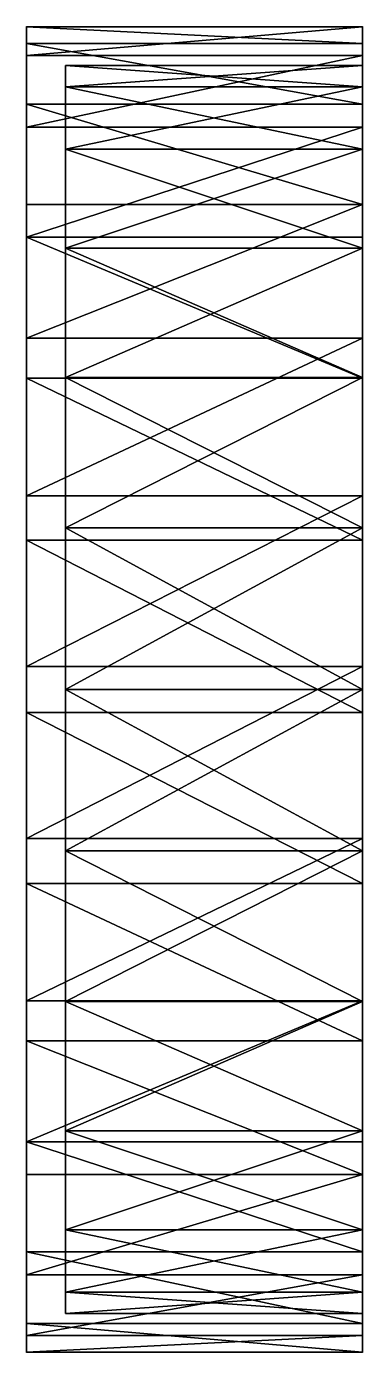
# Model space of a CAD drawing. Extents: x -5 to 38, y -80 to 90.
import ezdxf

# ---------------------------------------------------------------- set-up
doc = ezdxf.new("R2010")
doc.units = 0
doc.header["$MEASUREMENT"] = 0
doc.layers.get('0').update_dxf_attribs({"color": 13, "linetype": 'CONTINUOUS'})

msp = doc.modelspace()

# ---------------------------------------------------------------- linework, layer by layer
for p, q in [((38, 90.19, 14.87), (-5, 90.19, 14.87)), ((38, 88.06, -7.22), (-5, 88.06, -7.22)), ((38, 86.53, 36.75), (-5, 86.53, 36.75)), ((38, 85.24, 11.9), (0, 85.24, 11.9)), ((38, 82.52, 32.61), (0, 82.52, 32.61)), ((38, 82.52, -8.8), (0, 82.52, -8.8)), ((38, 80.29, -28.01), (-5, 80.29, -28.01)), ((38, 77.33, 56.94), (-5, 77.33, 56.94)), ((38, 74.53, -28.1), (0, 74.53, -28.1)), ((38, 74.53, 51.9), (0, 74.53, 51.9)), ((38, 67.41, -46.07), (-5, 67.41, -46.07)), ((38, 63.22, 74.07), (-5, 63.22, 74.07)), ((38, 61.81, 68.47), (0, 61.81, 68.47)), ((38, 61.81, -44.67), (0, 61.81, -44.67)), ((38, 50.28, -60.18), (-5, 50.28, -60.18)), ((38, 45.15, 86.95), (-5, 45.15, 86.95)), ((38, 45.24, 81.18), (0, 45.24, 81.18)), ((38, 45.24, -57.38), (0, 45.24, -57.38)), ((38, 30.09, -69.38), (-5, 30.09, -69.38)), ((38, 25.95, -65.37), (0, 25.95, -65.37)), ((38, 25.95, 89.18), (0, 25.95, 89.18)), ((38, 24.37, 94.72), (-5, 24.37, 94.72)), ((38, 8.21, -73.05), (-5, 8.21, -73.05)), ((38, 5.24, -68.1), (0, 5.24, -68.1)), ((38, 5.24, 91.9), (0, 5.24, 91.9)), ((38, 2.28, 96.85), (-5, 2.28, 96.85)), ((38, -13.88, -70.92), (-5, -13.88, -70.92)), ((38, -15.46, -65.37), (0, -15.46, -65.37)), ((38, -15.46, 89.18), (0, -15.46, 89.18)), ((38, -19.61, 93.19), (-5, -19.61, 93.19)), ((38, -34.67, -63.15), (-5, -34.67, -63.15)), ((38, -34.76, 81.18), (0, -34.76, 81.18)), ((38, -34.76, -57.38), (0, -34.76, -57.38)), ((38, -39.8, 83.99), (-5, -39.8, 83.99)), ((38, -51.33, -44.67), (0, -51.33, -44.67)), ((38, -51.33, 68.47), (0, -51.33, 68.47)), ((38, -52.73, -50.26), (-5, -52.73, -50.26)), ((38, -56.92, 69.88), (-5, -56.92, 69.88)), ((38, -64.04, 51.9), (0, -64.04, 51.9)), ((38, -64.04, -28.1), (0, -64.04, -28.1)), ((38, -66.84, -33.14), (-5, -66.84, -33.14)), ((38, -69.81, 51.81), (-5, -69.81, 51.81)), ((38, -72.03, 32.61), (0, -72.03, 32.61)), ((38, -72.03, -8.8), (0, -72.03, -8.8)), ((38, -74.76, 11.9), (0, -74.76, 11.9)), ((38, -76.04, -12.95), (-5, -76.04, -12.95)), ((38, -77.58, 31.03), (-5, -77.58, 31.03)), ((38, -79.71, 8.94), (-5, -79.71, 8.94))]:
    msp.add_line(p, q)
at = {"extrusion": (-1, 0, 0)}
for centre, radius in [((-5.24, 11.9, 5), 85), ((-5.24, 11.9, -38), 85), ((-5.24, 11.9), 80), ((-5.24, 11.9, -38), 80)]:
    msp.add_circle(centre, radius, dxfattribs=at)

# ---------------------------------------------------------------- meshes
mesh = msp.add_polyface()
corners = [(-5, 90.19, 14.87), (38, 88.06, -7.22), (-5, 88.06, -7.22), (38, 90.19, 14.87)]
mesh.append_faces([[corners[k] for k in face] for face in [(0, 1, 2), (1, 0, 3)]], dxfattribs={"vtx0": -1})
mesh = msp.add_polyface()
corners = [(-5, 86.53, 36.75), (38, 90.19, 14.87), (-5, 90.19, 14.87), (38, 86.53, 36.75)]
mesh.append_faces([[corners[k] for k in face] for face in [(0, 1, 2), (1, 0, 3)]], dxfattribs={"vtx0": -1})
mesh = msp.add_polyface()
corners = [(-5, -77.58, 31.03), (-5, -76.04, -12.95), (-5, -79.71, 8.94), (-5, -69.81, 51.81), (-5, -66.84, -33.14), (-5, -56.92, 69.88), (-5, -52.73, -50.26), (-5, -39.8, 83.99), (-5, -34.67, -63.15), (-5, -19.61, 93.19), (-5, -13.88, -70.92), (-5, 2.28, 96.85), (-5, 8.21, -73.05), (-5, 24.37, 94.72), (-5, 30.09, -69.38), (-5, 45.15, 86.95), (-5, 50.28, -60.18), (-5, 63.22, 74.07), (-5, 67.41, -46.07), (-5, 77.33, 56.94), (-5, 80.29, -28.01), (-5, 86.53, 36.75), (-5, 88.06, -7.22), (-5, 90.19, 14.87)]
mesh.append_faces([[corners[k] for k in face] for face in [(0, 1, 2), (22, 21, 23)]], dxfattribs={"vtx0": -1})
mesh.append_faces([[corners[k] for k in face] for face in [(1, 3, 4), (4, 5, 6), (6, 7, 8), (8, 9, 10), (10, 11, 12), (12, 13, 14), (14, 15, 16), (16, 17, 18), (18, 19, 20), (20, 21, 22)]], dxfattribs={"vtx0": -1, "vtx1": -1})
mesh.append_faces([[corners[k] for k in face] for face in [(1, 0, 3), (4, 3, 5), (6, 5, 7), (8, 7, 9), (10, 9, 11), (12, 11, 13), (14, 13, 15), (16, 15, 17), (18, 17, 19), (20, 19, 21)]], dxfattribs={"vtx0": -1, "vtx2": -1})
mesh = msp.add_polyface()
corners = [(38, -76.04, -12.95), (38, -72.03, -8.8), (38, -74.76, 11.9), (38, -66.84, -33.14), (38, -64.04, -28.1), (38, -52.73, -50.26), (38, -51.33, -44.67), (38, -34.67, -63.15), (38, -34.76, -57.38), (38, -15.46, -65.37), (38, -13.88, -70.92), (38, 5.24, -68.1), (38, 8.21, -73.05), (38, 25.95, -65.37), (38, 30.09, -69.38), (38, 45.24, -57.38), (38, 50.28, -60.18), (38, 61.81, -44.67), (38, 67.41, -46.07), (38, 74.53, -28.1), (38, 80.29, -28.01), (38, 82.52, -8.8), (38, 88.06, -7.22), (38, 85.24, 11.9), (38, 86.53, 36.75), (38, 90.19, 14.87), (38, -77.58, 31.03), (38, -79.71, 8.94), (38, -69.81, 51.81), (38, -72.03, 32.61), (38, -64.04, 51.9), (38, -56.92, 69.88), (38, -51.33, 68.47), (38, -39.8, 83.99), (38, -34.76, 81.18), (38, -19.61, 93.19), (38, -15.46, 89.18), (38, 2.28, 96.85), (38, 5.24, 91.9), (38, 24.37, 94.72), (38, 25.95, 89.18), (38, 45.15, 86.95), (38, 45.24, 81.18), (38, 63.22, 74.07), (38, 61.81, 68.47), (38, 74.53, 51.9), (38, 77.33, 56.94), (38, 82.52, 32.61)]
mesh.append_faces([[corners[k] for k in face] for face in [(24, 22, 25), (0, 26, 27)]], dxfattribs={"vtx0": -1})
mesh.append_faces([[corners[k] for k in face] for face in [(1, 3, 4), (4, 5, 6), (6, 7, 8), (8, 7, 9), (9, 10, 11), (11, 12, 13), (13, 14, 15), (15, 16, 17), (17, 18, 19), (19, 20, 21), (21, 22, 23), (26, 2, 28), (28, 30, 31), (31, 32, 33), (33, 34, 35), (35, 36, 37), (37, 38, 39), (39, 40, 41), (41, 42, 43), (43, 45, 46), (46, 47, 24)]], dxfattribs={"vtx0": -1, "vtx1": -1})
mesh.append_faces([[corners[k] for k in face] for face in [(23, 22, 24), (26, 0, 2)]], dxfattribs={"vtx0": -1, "vtx1": -1, "vtx2": -1})
mesh.append_faces([[corners[k] for k in face] for face in [(0, 1, 2), (1, 0, 3), (4, 3, 5), (6, 5, 7), (9, 7, 10), (11, 10, 12), (13, 12, 14), (15, 14, 16), (17, 16, 18), (19, 18, 20), (21, 20, 22), (28, 2, 29), (28, 29, 30), (31, 30, 32), (33, 32, 34), (35, 34, 36), (37, 36, 38), (39, 38, 40), (41, 40, 42), (43, 42, 44), (43, 44, 45), (46, 45, 47), (24, 47, 23)]], dxfattribs={"vtx0": -1, "vtx2": -1})
mesh = msp.add_polyface()
corners = [(-5, 88.06, -7.22), (38, 80.29, -28.01), (-5, 80.29, -28.01), (38, 88.06, -7.22)]
mesh.append_faces([[corners[k] for k in face] for face in [(0, 1, 2), (1, 0, 3)]], dxfattribs={"vtx0": -1})
mesh = msp.add_polyface()
corners = [(-5, 77.33, 56.94), (38, 86.53, 36.75), (-5, 86.53, 36.75), (38, 77.33, 56.94)]
mesh.append_faces([[corners[k] for k in face] for face in [(0, 1, 2), (1, 0, 3)]], dxfattribs={"vtx0": -1})
mesh = msp.add_polyface()
corners = [(38, 82.52, 32.61), (0, 85.24, 11.9), (38, 85.24, 11.9), (0, 82.52, 32.61)]
mesh.append_faces([[corners[k] for k in face] for face in [(0, 1, 2), (1, 0, 3)]], dxfattribs={"vtx0": -1})
mesh = msp.add_polyface()
corners = [(38, 85.24, 11.9), (0, 82.52, -8.8), (38, 82.52, -8.8), (0, 85.24, 11.9)]
mesh.append_faces([[corners[k] for k in face] for face in [(0, 1, 2), (1, 0, 3)]], dxfattribs={"vtx0": -1})
mesh = msp.add_polyface()
corners = [(0, -72.03, -8.8), (0, -72.03, 32.61), (0, -74.76, 11.9), (0, -64.04, -28.1), (0, -64.04, 51.9), (0, -51.33, -44.67), (0, -51.33, 68.47), (0, -34.76, -57.38), (0, -34.76, 81.18), (0, -15.46, 89.18), (0, -15.46, -65.37), (0, 5.24, 91.9), (0, 5.24, -68.1), (0, 25.95, -65.37), (0, 25.95, 89.18), (0, 45.24, -57.38), (0, 45.24, 81.18), (0, 61.81, 68.47), (0, 61.81, -44.67), (0, 74.53, -28.1), (0, 74.53, 51.9), (0, 82.52, -8.8), (0, 82.52, 32.61), (0, 85.24, 11.9)]
mesh.append_faces([[corners[k] for k in face] for face in [(0, 1, 2), (22, 21, 23)]], dxfattribs={"vtx0": -1})
mesh.append_faces([[corners[k] for k in face] for face in [(1, 3, 4), (4, 5, 6), (6, 7, 8), (8, 7, 9), (9, 10, 11), (11, 13, 14), (14, 15, 16), (16, 15, 17), (17, 19, 20), (20, 21, 22)]], dxfattribs={"vtx0": -1, "vtx1": -1})
mesh.append_faces([[corners[k] for k in face] for face in [(1, 0, 3), (4, 3, 5), (6, 5, 7), (9, 7, 10), (11, 10, 12), (11, 12, 13), (14, 13, 15), (17, 15, 18), (17, 18, 19), (20, 19, 21)]], dxfattribs={"vtx0": -1, "vtx2": -1})
mesh = msp.add_polyface()
corners = [(38, 82.52, -8.8), (0, 74.53, -28.1), (38, 74.53, -28.1), (0, 82.52, -8.8)]
mesh.append_faces([[corners[k] for k in face] for face in [(0, 1, 2), (1, 0, 3)]], dxfattribs={"vtx0": -1})
mesh = msp.add_polyface()
corners = [(38, 74.53, 51.9), (0, 82.52, 32.61), (38, 82.52, 32.61), (0, 74.53, 51.9)]
mesh.append_faces([[corners[k] for k in face] for face in [(0, 1, 2), (1, 0, 3)]], dxfattribs={"vtx0": -1})
mesh = msp.add_polyface()
corners = [(-5, 80.29, -28.01), (38, 67.41, -46.07), (-5, 67.41, -46.07), (38, 80.29, -28.01)]
mesh.append_faces([[corners[k] for k in face] for face in [(0, 1, 2), (1, 0, 3)]], dxfattribs={"vtx0": -1})
mesh = msp.add_polyface()
corners = [(-5, 63.22, 74.07), (38, 77.33, 56.94), (-5, 77.33, 56.94), (38, 63.22, 74.07)]
mesh.append_faces([[corners[k] for k in face] for face in [(0, 1, 2), (1, 0, 3)]], dxfattribs={"vtx0": -1})
mesh = msp.add_polyface()
corners = [(38, 74.53, -28.1), (0, 61.81, -44.67), (38, 61.81, -44.67), (0, 74.53, -28.1)]
mesh.append_faces([[corners[k] for k in face] for face in [(0, 1, 2), (1, 0, 3)]], dxfattribs={"vtx0": -1})
mesh = msp.add_polyface()
corners = [(38, 61.81, 68.47), (0, 74.53, 51.9), (38, 74.53, 51.9), (0, 61.81, 68.47)]
mesh.append_faces([[corners[k] for k in face] for face in [(0, 1, 2), (1, 0, 3)]], dxfattribs={"vtx0": -1})
mesh = msp.add_polyface()
corners = [(38, 67.41, -46.07), (-5, 50.28, -60.18), (-5, 67.41, -46.07), (38, 50.28, -60.18)]
mesh.append_faces([[corners[k] for k in face] for face in [(0, 1, 2), (1, 0, 3)]], dxfattribs={"vtx0": -1})
mesh = msp.add_polyface()
corners = [(38, 45.15, 86.95), (-5, 63.22, 74.07), (-5, 45.15, 86.95), (38, 63.22, 74.07)]
mesh.append_faces([[corners[k] for k in face] for face in [(0, 1, 2), (1, 0, 3)]], dxfattribs={"vtx0": -1})
mesh = msp.add_polyface()
corners = [(38, 61.81, 68.47), (0, 45.24, 81.18), (0, 61.81, 68.47), (38, 45.24, 81.18)]
mesh.append_faces([[corners[k] for k in face] for face in [(0, 1, 2), (1, 0, 3)]], dxfattribs={"vtx0": -1})
mesh = msp.add_polyface()
corners = [(38, 45.24, -57.38), (0, 61.81, -44.67), (0, 45.24, -57.38), (38, 61.81, -44.67)]
mesh.append_faces([[corners[k] for k in face] for face in [(0, 1, 2), (1, 0, 3)]], dxfattribs={"vtx0": -1})
mesh = msp.add_polyface()
corners = [(38, 50.28, -60.18), (-5, 30.09, -69.38), (-5, 50.28, -60.18), (38, 30.09, -69.38)]
mesh.append_faces([[corners[k] for k in face] for face in [(0, 1, 2), (1, 0, 3)]], dxfattribs={"vtx0": -1})
mesh = msp.add_polyface()
corners = [(38, 24.37, 94.72), (-5, 45.15, 86.95), (-5, 24.37, 94.72), (38, 45.15, 86.95)]
mesh.append_faces([[corners[k] for k in face] for face in [(0, 1, 2), (1, 0, 3)]], dxfattribs={"vtx0": -1})
mesh = msp.add_polyface()
corners = [(38, 25.95, -65.37), (0, 45.24, -57.38), (0, 25.95, -65.37), (38, 45.24, -57.38)]
mesh.append_faces([[corners[k] for k in face] for face in [(0, 1, 2), (1, 0, 3)]], dxfattribs={"vtx0": -1})
mesh = msp.add_polyface()
corners = [(38, 45.24, 81.18), (0, 25.95, 89.18), (0, 45.24, 81.18), (38, 25.95, 89.18)]
mesh.append_faces([[corners[k] for k in face] for face in [(0, 1, 2), (1, 0, 3)]], dxfattribs={"vtx0": -1})
mesh = msp.add_polyface()
corners = [(38, 30.09, -69.38), (-5, 8.21, -73.05), (-5, 30.09, -69.38), (38, 8.21, -73.05)]
mesh.append_faces([[corners[k] for k in face] for face in [(0, 1, 2), (1, 0, 3)]], dxfattribs={"vtx0": -1})
mesh = msp.add_polyface()
corners = [(38, 25.95, 89.18), (0, 5.24, 91.9), (0, 25.95, 89.18), (38, 5.24, 91.9)]
mesh.append_faces([[corners[k] for k in face] for face in [(0, 1, 2), (1, 0, 3)]], dxfattribs={"vtx0": -1})
mesh = msp.add_polyface()
corners = [(38, 5.24, -68.1), (0, 25.95, -65.37), (0, 5.24, -68.1), (38, 25.95, -65.37)]
mesh.append_faces([[corners[k] for k in face] for face in [(0, 1, 2), (1, 0, 3)]], dxfattribs={"vtx0": -1})
mesh = msp.add_polyface()
corners = [(38, 2.28, 96.85), (-5, 24.37, 94.72), (-5, 2.28, 96.85), (38, 24.37, 94.72)]
mesh.append_faces([[corners[k] for k in face] for face in [(0, 1, 2), (1, 0, 3)]], dxfattribs={"vtx0": -1})
mesh = msp.add_polyface()
corners = [(38, 8.21, -73.05), (-5, -13.88, -70.92), (-5, 8.21, -73.05), (38, -13.88, -70.92)]
mesh.append_faces([[corners[k] for k in face] for face in [(0, 1, 2), (1, 0, 3)]], dxfattribs={"vtx0": -1})
mesh = msp.add_polyface()
corners = [(38, -15.46, -65.37), (0, 5.24, -68.1), (0, -15.46, -65.37), (38, 5.24, -68.1)]
mesh.append_faces([[corners[k] for k in face] for face in [(0, 1, 2), (1, 0, 3)]], dxfattribs={"vtx0": -1})
mesh = msp.add_polyface()
corners = [(38, 5.24, 91.9), (0, -15.46, 89.18), (0, 5.24, 91.9), (38, -15.46, 89.18)]
mesh.append_faces([[corners[k] for k in face] for face in [(0, 1, 2), (1, 0, 3)]], dxfattribs={"vtx0": -1})
mesh = msp.add_polyface()
corners = [(38, -19.61, 93.19), (-5, 2.28, 96.85), (-5, -19.61, 93.19), (38, 2.28, 96.85)]
mesh.append_faces([[corners[k] for k in face] for face in [(0, 1, 2), (1, 0, 3)]], dxfattribs={"vtx0": -1})
mesh = msp.add_polyface()
corners = [(38, -13.88, -70.92), (-5, -34.67, -63.15), (-5, -13.88, -70.92), (38, -34.67, -63.15)]
mesh.append_faces([[corners[k] for k in face] for face in [(0, 1, 2), (1, 0, 3)]], dxfattribs={"vtx0": -1})
mesh = msp.add_polyface()
corners = [(38, -15.46, 89.18), (0, -34.76, 81.18), (0, -15.46, 89.18), (38, -34.76, 81.18)]
mesh.append_faces([[corners[k] for k in face] for face in [(0, 1, 2), (1, 0, 3)]], dxfattribs={"vtx0": -1})
mesh = msp.add_polyface()
corners = [(38, -34.76, -57.38), (0, -15.46, -65.37), (0, -34.76, -57.38), (38, -15.46, -65.37)]
mesh.append_faces([[corners[k] for k in face] for face in [(0, 1, 2), (1, 0, 3)]], dxfattribs={"vtx0": -1})
mesh = msp.add_polyface()
corners = [(38, -39.8, 83.99), (-5, -19.61, 93.19), (-5, -39.8, 83.99), (38, -19.61, 93.19)]
mesh.append_faces([[corners[k] for k in face] for face in [(0, 1, 2), (1, 0, 3)]], dxfattribs={"vtx0": -1})
mesh = msp.add_polyface()
corners = [(38, -34.67, -63.15), (-5, -52.73, -50.26), (-5, -34.67, -63.15), (38, -52.73, -50.26)]
mesh.append_faces([[corners[k] for k in face] for face in [(0, 1, 2), (1, 0, 3)]], dxfattribs={"vtx0": -1})
mesh = msp.add_polyface()
corners = [(38, -51.33, -44.67), (0, -34.76, -57.38), (0, -51.33, -44.67), (38, -34.76, -57.38)]
mesh.append_faces([[corners[k] for k in face] for face in [(0, 1, 2), (1, 0, 3)]], dxfattribs={"vtx0": -1})
mesh = msp.add_polyface()
corners = [(38, -34.76, 81.18), (0, -51.33, 68.47), (0, -34.76, 81.18), (38, -51.33, 68.47)]
mesh.append_faces([[corners[k] for k in face] for face in [(0, 1, 2), (1, 0, 3)]], dxfattribs={"vtx0": -1})
mesh = msp.add_polyface()
corners = [(38, -56.92, 69.88), (-5, -39.8, 83.99), (-5, -56.92, 69.88), (38, -39.8, 83.99)]
mesh.append_faces([[corners[k] for k in face] for face in [(0, 1, 2), (1, 0, 3)]], dxfattribs={"vtx0": -1})
mesh = msp.add_polyface()
corners = [(0, -64.04, -28.1), (38, -51.33, -44.67), (0, -51.33, -44.67), (38, -64.04, -28.1)]
mesh.append_faces([[corners[k] for k in face] for face in [(0, 1, 2), (1, 0, 3)]], dxfattribs={"vtx0": -1})
mesh = msp.add_polyface()
corners = [(0, -51.33, 68.47), (38, -64.04, 51.9), (0, -64.04, 51.9), (38, -51.33, 68.47)]
mesh.append_faces([[corners[k] for k in face] for face in [(0, 1, 2), (1, 0, 3)]], dxfattribs={"vtx0": -1})
mesh = msp.add_polyface()
corners = [(38, -66.84, -33.14), (-5, -52.73, -50.26), (38, -52.73, -50.26), (-5, -66.84, -33.14)]
mesh.append_faces([[corners[k] for k in face] for face in [(0, 1, 2), (1, 0, 3)]], dxfattribs={"vtx0": -1})
mesh = msp.add_polyface()
corners = [(38, -56.92, 69.88), (-5, -69.81, 51.81), (38, -69.81, 51.81), (-5, -56.92, 69.88)]
mesh.append_faces([[corners[k] for k in face] for face in [(0, 1, 2), (1, 0, 3)]], dxfattribs={"vtx0": -1})
mesh = msp.add_polyface()
corners = [(0, -64.04, 51.9), (38, -72.03, 32.61), (0, -72.03, 32.61), (38, -64.04, 51.9)]
mesh.append_faces([[corners[k] for k in face] for face in [(0, 1, 2), (1, 0, 3)]], dxfattribs={"vtx0": -1})
mesh = msp.add_polyface()
corners = [(0, -72.03, -8.8), (38, -64.04, -28.1), (0, -64.04, -28.1), (38, -72.03, -8.8)]
mesh.append_faces([[corners[k] for k in face] for face in [(0, 1, 2), (1, 0, 3)]], dxfattribs={"vtx0": -1})
mesh = msp.add_polyface()
corners = [(38, -76.04, -12.95), (-5, -66.84, -33.14), (38, -66.84, -33.14), (-5, -76.04, -12.95)]
mesh.append_faces([[corners[k] for k in face] for face in [(0, 1, 2), (1, 0, 3)]], dxfattribs={"vtx0": -1})
mesh = msp.add_polyface()
corners = [(38, -69.81, 51.81), (-5, -77.58, 31.03), (38, -77.58, 31.03), (-5, -69.81, 51.81)]
mesh.append_faces([[corners[k] for k in face] for face in [(0, 1, 2), (1, 0, 3)]], dxfattribs={"vtx0": -1})
mesh = msp.add_polyface()
corners = [(0, -74.76, 11.9), (38, -72.03, -8.8), (0, -72.03, -8.8), (38, -74.76, 11.9)]
mesh.append_faces([[corners[k] for k in face] for face in [(0, 1, 2), (1, 0, 3)]], dxfattribs={"vtx0": -1})
mesh = msp.add_polyface()
corners = [(0, -72.03, 32.61), (38, -74.76, 11.9), (0, -74.76, 11.9), (38, -72.03, 32.61)]
mesh.append_faces([[corners[k] for k in face] for face in [(0, 1, 2), (1, 0, 3)]], dxfattribs={"vtx0": -1})
mesh = msp.add_polyface()
corners = [(38, -79.71, 8.94), (-5, -76.04, -12.95), (38, -76.04, -12.95), (-5, -79.71, 8.94)]
mesh.append_faces([[corners[k] for k in face] for face in [(0, 1, 2), (1, 0, 3)]], dxfattribs={"vtx0": -1})
mesh = msp.add_polyface()
corners = [(38, -77.58, 31.03), (-5, -79.71, 8.94), (38, -79.71, 8.94), (-5, -77.58, 31.03)]
mesh.append_faces([[corners[k] for k in face] for face in [(0, 1, 2), (1, 0, 3)]], dxfattribs={"vtx0": -1})

doc.saveas('drawing.dxf')
